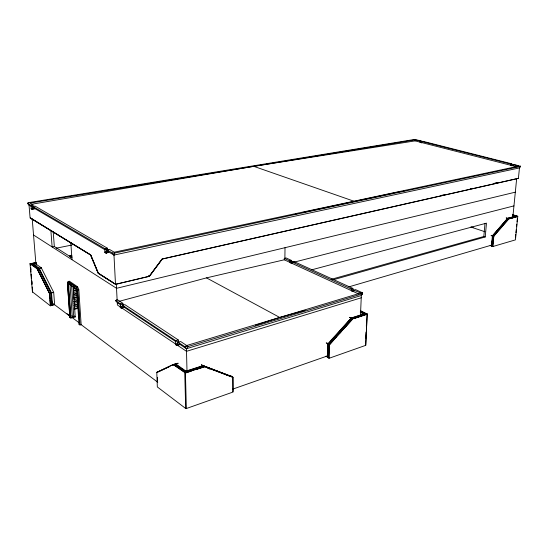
<?xml version="1.0" encoding="UTF-8"?>
<svg xmlns="http://www.w3.org/2000/svg" width="548" height="548" viewBox="0 0 548 548"><rect width="100%" height="100%" fill="white"/><g stroke="black" fill="none" stroke-linecap="round" stroke-linejoin="round"><path stroke-width="0.82" d="M358.782 294.036L284.268 259.8L284.282 258.396L286.063 257.95L291.55 260.458L292.31 262.608M284.871 258.663L285.022 247.689M79.118 322.786L72.322 317.682L70.863 318.059L69.863 317.306L67.425 283.234L68.288 281.446L69.397 281.192L77.631 286.837L78.823 289.769L81.145 324.683L157.756 382.237M367.174 314.059L364.002 313.867L351.172 318.011L327.855 343.76L327.43 357.399L329.04 358.296L365.728 345.343L367.187 313.942L360.433 310.709M327.711 357.173L329.101 357.659L327.711 357.173L328.108 344.288L329.512 344.761L329.382 348.788M328.026 357.056L328.43 344.178L329.512 344.761M328.786 357.769L329.19 344.87M329.04 358.296L329.471 344.637L352.816 318.82L367.187 313.942M360.447 310.956L366.482 314.23L364.153 314.045L351.754 318.046L351.741 318.422L364.139 314.415L366.441 314.559L353.638 318.703M360.454 315.751L361.331 295.516L362.317 293.523M364.139 314.415L364.194 313.716L360.529 311.956M365.783 338.075L366.05 332.163M366.324 326.245L366.639 319.491M365.728 345.343L367.16 314.175M28.263 202.698L29.037 205.192L30.099 218.001L90.495 254.971L98.154 273.342L115.505 284.385L149.426 276.322L162.324 259.04L518.408 178.401L519.463 167.914L520.6 166.407L514.182 164.427L512.455 165.708L513.044 164.66L518.778 166.119L114.244 252.196L109.36 249.354L106.963 249.854L108.696 251.97L108.34 252.553L105.942 253.06L104.743 252.347L104.963 248.682L32.812 206.452L32.01 209.288L31.106 208.754L31.298 205.562L27.4 203.281L28.263 202.698L414.398 139.473L420.946 140.815L421.576 142.973M353.111 291.426L353.713 290.159L355.536 289.618L362.646 292.858L362.536 293.735L188.217 346.521L180.676 341.534L178.196 342.274L179.922 344.37L176.977 345.644L175.497 344.651L178.744 341.952L178.203 339.897L124.882 304.654L122.512 305.257L124.211 307.257L121.471 308.387L120.238 307.558L120.457 303.893L115.573 300.647L117.114 299.523M31.688 204.246L253.765 166.332L415.11 140.884L415.172 139.829L419.809 141.007L420.946 140.815L420.371 141.959M203.178 365.811L201.417 364.667L203.034 365.975M331.403 279.288L483.829 236.503L484.994 223.502M333.581 279.679L485.227 236.969L486.473 223.146L311.627 269.835M39.086 268.26L41.306 267.842L53.69 292.331L54.636 304.763M491.446 246.045L492.392 235.811L507.564 218.323L515.476 216.2L517.819 216.385L508.976 218.762L506.194 217.905L508.9 218.919L517.326 216.385L507.989 218.344L515.634 216.296L517.326 216.385M491.707 245.84L492.796 236.12L491.707 245.84L492.837 246.107L491.899 245.785M492.638 246.162L493.734 236.435M493.056 243.689L493.508 238.853M491.57 245.97L490.145 245.415L492.844 246.525L493.796 236.284L492.803 235.688L507.647 218.364L507.708 218.803L508.565 218.885L493.741 235.996M512.784 217.672L516.654 178.744M515.606 216.576L515.565 216.124L512.414 215.159M512.455 214.748L517.223 216.494L512.428 215.028M515.408 237.818L515.75 234.428M515.921 232.729L516.271 229.331M516.524 226.783L516.785 224.235M517.045 221.687L517.387 218.289M492.844 246.525L515.442 239.873L517.771 216.261L512.298 214.59M54.608 304.64L52.355 305.126L54.588 304.476M328.067 343.87L327.841 344.144M53.567 292.543L51.327 292.906M51.43 292.831L53.505 292.31M492.364 236.099C488.974 233.996 492.741 236.743 492.57 235.606M67.425 283.234L68.288 281.446L76.508 287.097L77.706 290.036L80.042 324.971L81.145 324.683M37.449 269.15L38.942 268.616L50.964 292.851L49.519 293.187L37.449 269.15L38.942 268.616M49.519 293.187L37.511 268.917M124.211 307.257L121.471 308.387L122.512 305.257L175.73 340.63L178.744 341.952M115.505 284.385L113.977 255.073L114.676 253.08L520.6 166.407M179.922 344.37L176.977 345.644L178.196 342.274L184.71 346.603L186.436 348.713L186.998 370.866M292.077 261.965L351.008 288.926L351.487 290.68L353.857 291.468L352.837 288.385L293.865 261.506L292.077 261.965L291.591 263.163L293.296 261.923M328.129 343.459L326.252 342.884L327.923 343.945M351.309 318.052L349.466 317.333L352.816 318.82M203.096 365.598L185.978 371.112L175.566 363.81L173.1 364.584L156.783 372.325L157.331 386.95L185.69 408.479L186.347 408.527L233.14 392.005L233.044 377.325L202.986 365.68L231.468 376.551L230.4 375.894M34.127 207.836L32.01 209.288L34.216 208.918L34.456 208.377L32.812 206.452L35.017 206.082L107.353 248.182L107.84 250.046L104.963 248.682L107.353 248.182M422.892 141.309L421.755 141.5L421.296 142.466L422.892 141.309L511.811 163.825L512.222 165.4M520.395 165.996L519.463 167.914L113.977 255.073L106.654 250.779M233.044 377.325L231.448 376.312L231.229 376.764L204.267 366.619M232.256 377.449L232.468 377.038L203.692 365.9L231.496 376.353M204.493 367.016L204.712 366.585M511.353 165.845L511.031 165.345L511.811 163.825L510.674 164.064L421.755 141.5M185.765 372.914L186.402 371.236L202.952 365.9L203.972 366.591L203.979 367.016L202.959 366.324L186.416 371.667L185.765 372.914L191.314 371.119M185.464 371.174L184.813 372.421L173.757 364.625L173.771 365.05L175.415 364.536L185.471 371.606L175.401 364.112L175.415 364.536M185.087 372.825L185.978 371.112M68.945 283.974L68.521 284.713L70.863 318.059L68.151 284.46L68.651 283.597L76.138 288.954L68.651 283.597M229.913 375.517L231.414 376.312M420.474 142.631L420.131 142.165L420.946 140.815M79.659 324.532L78.974 324.012L80.042 324.971L79.659 324.532L77.35 290.111L76.275 287.46L77.631 286.837M291.776 263.061L290.207 262.533L291.55 260.458L289.769 260.91L284.282 258.396M179.381 344.007L186.436 348.713L188.217 346.521L184.71 346.603L186.697 345.514L360.269 293.159L362.646 292.858M507.708 218.803L492.803 235.688M508.976 218.762L493.796 236.284L492.392 235.811M336.479 336.883L329.643 344.445L328.56 343.863L351.179 318.436L352.433 319.237M328.56 343.863L351.179 318.436M329.643 344.445L352.275 318.977M339.328 333.732L341.61 331.211M343.315 329.321L351.864 319.868M32.633 291.694L32.777 291.803M30.154 263.718L32.914 263.876L39.161 268.26L51.533 292.831L52.492 305.284L50.341 305.805L32.661 292.029M32.455 292.221L30.051 263.807L36.038 262.43M30.291 263.972L30.435 264.074M120.238 307.558L123.307 305.161L122.821 303.291L117.923 300.057M175.634 364.215L175.531 363.879L178.1 363.16M108.429 251.217L105.942 253.06L106.963 249.854L112.244 252.943L113.977 255.073M104.743 252.347L107.223 250.511M31.106 208.754L32.51 207.788M176.977 345.644L178.203 344.843M121.471 308.387L122.636 307.681M107.12 252.402L105.942 253.06L108.696 251.97M326.087 356.385L327.807 357.18L326.115 356.097M172.558 364.906L157.365 372.113L157.509 372.544M159.735 371.243L169.633 366.557M172.483 365.269L175.566 363.81M34.456 208.377L32.01 209.288L34.154 208.199L105.216 249.929M232.503 391.56L232.879 391.43L232.79 377.565M232.9 389.066L327.814 355.803M185.758 372.482L203.972 366.591M366.461 314.182L352.85 318.587L351.754 318.046M173.1 364.584L185.423 372.846L204.63 366.633M196.061 369.578L203.185 367.27M255.491 325.224L279.754 317.45L305.202 310.243M156.783 372.325L159.194 371.565M173.757 364.625L178.045 363.406M361.235 297.797L186.505 351.323L177.34 345.178M186.436 348.713L361.331 295.516L362.536 293.735L353.713 290.159M176.73 344.281L175.497 344.651L175.73 340.63L178.203 339.897M351.008 288.926L352.837 288.385L351.487 290.68L352.069 291.255M349.028 286.81L491.741 245.072M511.188 218.303L516.531 216.871M118.834 301.421L206.486 277.877L284.268 259.8M473.184 227.262L470.869 226.941M71.795 315.833L73.775 317.313L75.227 316.943L74.542 315.922M293.892 262.218L513.956 205.884M122.821 303.291L120.457 303.893L123.307 305.161L122.896 304.887M74.083 308.668L78.172 307.647M74.131 309.36L78.22 308.346M73.925 304.976L78.022 303.969M73.973 305.668L78.063 304.661M74.069 307.058L78.159 306.044M73.925 303.387L77.193 302.585M73.781 301.304L77.864 300.311M73.829 301.996L77.912 301.003M73.685 298.352L77.768 297.372M515.319 192.17L116.525 288.303L33.538 235.003M50.519 305.257L52.108 305.031L50.519 305.257L50.128 300.208M73.781 299.735L77.857 298.749M73.638 296.112L77.72 295.139M73.638 297.66L77.72 296.68M73.501 294.043L76.761 293.262M73.548 294.735L76.809 293.954M78.823 289.769L77.35 290.111M73.411 291.132L76.672 290.365M73.507 292.516L76.768 291.742M73.377 288.94L75.823 288.364M73.364 290.447L76.624 289.68M49.587 292.961L51.026 292.625M41.34 267.938L37.011 268.719L49.368 293.331L51.533 292.831M49.998 298.53L49.601 293.481L51.046 293.146L52.108 305.031M49.601 293.481L51.197 293.262M494.186 183.402L496.687 182.84M441.01 195.485L444.346 194.732M470.184 188.889L472.684 188.327M494.358 183.429L497.694 182.676M518.155 178.333L162.4 258.937M295.468 214.042L298.811 213.309M302.982 212.391L394.046 192.937M38.648 268.232L32.62 263.992L30.613 263.883L37.216 268.534L38.648 268.232L37.243 268.883L30.051 263.807M70.233 257.06L71.891 256.717M513.044 164.66L514.182 164.427M30.941 263.972L35.853 262.602M71.281 257.218L69.939 256.361L69.891 255.69L71.911 255.265M31.763 263.8L35.88 262.944M36.271 263.047L30.907 263.629M32.914 263.876L36.189 263.198M33.784 263.91L35.456 263.561M395.718 192.595L401.574 191.389M403.246 191.047L404.917 190.697M56.143 248.196L71.87 245.045M72.103 257.861L54.321 246.504L52.122 246.943L50.868 230.324M415.172 139.829L29.887 203.096L33.497 205.199L31.298 205.562L33.914 206.815M515.565 216.124L517.25 216.207M112.244 252.943L114.676 253.08M30.64 264.225L32.647 264.335L38.675 268.575M364.194 313.716L366.496 313.853M290.789 263.081L291.968 263.246M415.11 140.884L517.106 166.893M512.387 215.439L515.538 216.405M507.989 218.344L508.928 218.638M471.328 227.208L484.918 231.722M492.604 236.174L493.536 236.489M483.829 236.503L485.227 236.969M253.765 166.332L353.905 201.198M207.671 368.208L210.048 369.099M360.433 311.333L366.482 314.23M360.214 312.045L364.002 313.867M360.509 312.333L363.44 313.744M328.396 343.603L329.478 344.185M206.486 277.877L279.754 317.45M327.855 343.76L329.471 344.637M31.64 206.719L29.037 205.192L27.4 203.281M148.501 275.836L149.426 276.322M148.508 275.932L149.131 276.302L115.703 284.254M33.305 208.384L34.216 208.918M30.387 217.953L90.591 254.868L30.441 217.912M113.409 282.782L98.434 273.26L115.553 284.241M69.891 255.69L71.911 256.978M115.573 300.647L117.265 302.626L120.793 304.976M123.615 306.859L176.031 341.781M175.929 344.233L117.388 304.996L117.265 302.626M68.199 281.898L76.275 287.46M68.151 284.46L70 284.378L72.322 317.682M35.928 264.054L41.299 267.801M67.048 313.723L69.685 315.703M51.909 302.715L69.596 316.004M69.822 317.121L70.487 317.621M38.881 268.842L50.964 292.851M94.057 262.889L90.79 255.06L98.27 273.116L94.708 264.451M76.014 288.686L76.734 290.413L79.008 324.19M510.674 164.064L511.031 165.345M419.809 141.007L420.131 142.165M289.769 260.91L290.207 262.533M30.722 267.438L30.935 269.959M31.284 274.158L31.503 276.678M31.853 280.877L32.065 283.398M32.421 287.604L32.633 290.125M30.263 263.629L30.4 265.301M30.613 267.808L30.969 271.986M31.181 274.486L31.531 278.665M31.743 281.172L32.024 284.508M32.236 287.015L32.592 291.194M32.216 218.96L36.134 266.561M37.216 268.534L37.243 268.883M51.046 293.146L51.95 304.907M49.758 293.598L50.676 305.373M49.368 293.331L50.341 305.805M53.204 231.564L54.321 246.504M67.431 282.926L69.863 317.306M71.535 284.892L73.775 317.313M70.808 242.476L71.987 259.704M73.124 286.255L75.227 316.943M116.306 284.097L117.176 300.941M157.386 377.476L157.564 382.353M186.402 371.236L186.416 371.667M185.423 372.846L186.347 408.527M184.758 372.804L185.69 408.479M202.952 365.9L202.959 366.324M162.023 259.094L149.446 276.089L162.023 259.094"/></g></svg>
